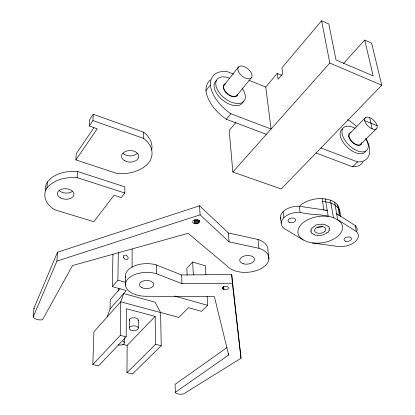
<?xml version="1.0" encoding="UTF-8"?>
<svg xmlns="http://www.w3.org/2000/svg" width="415" height="415" viewBox="0 0 415 415"><rect width="100%" height="100%" fill="white"/><g stroke="black" fill="none" stroke-linecap="round" stroke-linejoin="round"><path stroke-width="0.62" d="M132.074 267.177L132.131 249.078M129.641 327.17L129.677 319.099M126.17 336.819L126.388 308.708L155.143 316.401L155.568 344.289L126.964 372.66L132.458 373.957L161.233 345.726L160.579 312.568L155.127 302.182L123.67 293.55L120.718 301.804L120.309 335.33L92.825 364.567L98.495 365.911L126.17 336.819L120.309 335.33M126.964 372.66L127.151 345.389L155.143 316.401M124.334 342.65L124.376 337.743M125.48 285.312L125.558 276.592M47.403 181.983L46.911 188.145A30.99 19.593 3.1 0 0 54.573 209.751L93.832 221.703L114.073 195.257L121.273 197.561L124.811 193.006L124.874 186.88L77.481 171.447A30.788 19.593 3.2 0 0 47.403 181.983A30.824 19.64 3.2 0 0 45.422 190.568M107.08 317.05L110.079 308.848L126.331 290.547L112.315 286.677L117.912 280.192L118.322 252.636M112.315 286.677L112.947 254.11M110.079 308.848L110.271 299.786L120.034 288.643M92.825 364.567L93.909 331.772L120.718 301.804L160.579 312.568M143.554 132.167L143.595 138.397A32.526 21.87 1.3 0 1 148.798 162.727A32.562 21.922 1.2 0 1 117.248 173.584L75.898 159.905L97.245 128.8L89.292 126.03L92.97 120.578L93.225 114.296L143.554 132.167A32.339 21.912 1.3 0 1 151.683 149.924M89.292 126.03L89.567 119.753L93.225 114.296M46.911 188.145A30.959 19.547 3.1 0 1 77.154 177.625L77.481 171.447M75.898 159.905L76.241 153.685L93.873 127.815M258.006 239.445L258.924 248.289A21.834 12.652 -5 0 1 262.005 268.059A21.834 12.652 -5 0 1 228.058 266.84L188.12 233.308L72.584 265.512L42.522 319.747A6.842 3.626 2.9 0 1 33.599 317.496L33.247 316.811L56.907 261.108L57.493 252.216L199.579 205.804L228.385 232.976L258.006 239.445A21.673 12.72 -5 0 1 267.919 250.312L268.894 259.1M33.247 316.811L33.947 308.226L57.493 252.216M199.262 221.672L198.821 220.681L197.623 219.981A3.268 2.013 -3 0 0 193.167 220.873A3.268 2.013 -3 0 0 194.386 223.581C196.482 224.354 200.087 223.192 199.195 220.386M266.378 134.335L226.336 119.266A32.775 18.94 39.7 0 1 205.996 90.594L210.369 84.976A33.018 18.919 39.7 0 1 227.067 71.556L233.614 74.176M224.292 84.899L238.501 67.007M236.944 95.377L251.397 77.704A8.378 4.643 39.4 0 0 244.259 66.618A8.378 4.643 39.4 0 0 239.128 72.812A8.378 4.643 39.4 0 0 251.397 77.704M226.336 119.266L230.885 113.767L271.088 129.044L265.756 87.051L277.225 73.429L281.878 75.333M235.865 122.544L229.204 130.455L232.841 172.028L281.173 188.991L381.753 85.225L371.617 43.129L364.733 40.053L343.428 63.594M364.733 40.053L373.147 75.935L336.036 59.983L328.799 23.977L321.589 20.75L281.915 67.863L282.76 73.668L278.04 79.234L277.225 73.429M232.841 172.028L329.8 63.049L321.589 20.75M205.902 274.751L205.389 265.833L192.695 262.031L186.833 268.235L187.124 275.218M350.042 133.251L365.636 117.45M360.36 144.612L376.192 128.977A7.864 4.062 43.7 0 0 371.249 118.4A7.864 4.062 43.7 0 0 365.236 122.3A7.864 4.062 43.7 0 0 376.192 128.977M207.152 296.409L207.671 305.331L201.519 311.312L188.498 307.717L178.787 317.408L160.226 312.396M316.038 153.021L352.579 166.773L357.59 161.907A31.275 16.87 43.6 0 0 369.35 147.05A31.312 16.906 43.6 0 0 365.916 138.548M125.812 277.832A21.02 12.004 -0.8 0 1 134.211 266.02A21.02 12.004 -0.8 0 1 156.356 264.931L181.614 274.974L231.7 274.538L241.016 358.223L183.674 393.856L182.631 394.1A5.914 2.801 -2.1 0 1 175.338 392.398L175.068 384.347L227.026 347.568M175.301 392.305L228.665 355.038L228.577 353.772M56.907 261.108L200.082 214.84L229.09 241.872L258.924 248.289M228.665 355.038L214.394 296.637L147.6 296.258A21.175 11.931 -0.8 0 1 125.947 281.941A21.175 11.931 -0.8 0 1 156.507 273.703L181.941 283.673L232.384 283.212L241.016 358.223M346.712 126.181L349.544 126.305A16.252 8.679 43.9 0 1 355.048 128.297M312.448 242.967L318.02 243.211A22.472 13.316 -8.4 0 0 340.715 222.388C330.075 212.288 313.143 216.251 300.112 212.262A15.791 9.529 -7.6 0 0 283.974 217.595A15.791 9.529 -7.6 0 0 283.772 228.229L303.152 239.917L307.38 241.846L312.448 242.967L339.361 246.635A15.505 9.021 -9.1 0 0 355.266 241.592A15.505 9.021 -9.1 0 0 356.361 231.508L355.24 225.573L336.643 213.668L338.35 215.224M325.604 210.306L327.222 210.389L299.251 206.25A15.708 9.555 -7.6 0 0 280.768 219.021M340.715 216.625C339.833 211.448 339.631 205.28 334.64 202.188C330.138 199.418 324.831 198.557 319.612 198.603A22.135 13.441 -8.6 0 0 299.397 206.302M322.574 201.654C329.655 201.643 339.88 205.036 339.797 213.497M122.819 344.305L127.151 345.389M155.568 344.289L161.233 345.726M117.912 280.192L125.392 282.288M174.632 296.077L207.671 305.331M77.154 177.625L124.811 193.006M92.97 120.578L143.595 138.397M320.925 147.979L357.59 161.907M223.306 289.322L223.908 289.561A2.967 1.655 -3.9 0 0 227.975 288.809A2.967 1.655 -3.9 0 0 226.974 286.578C225.433 286.205 222.995 286.392 222.476 288.181L223.306 289.322L223.13 286.853M249.088 80.375L265.756 87.051M347.422 119.753L349.223 120.475A31.312 16.906 43.6 0 1 356.179 126.139M364.676 120.687L377.095 125.704M329.8 63.049L381.753 85.225M354.192 149.146L357.621 150.915A16.252 8.679 43.9 0 0 365.771 138.537M356.361 231.508L337.686 219.644L334.64 202.188M303.152 239.917L300.045 237.297A22.472 13.316 -8.4 0 1 302.001 223.654A22.472 13.316 -8.4 0 1 322.45 216.101L328.224 216.376L325.303 198.889M33.947 308.226L34.3 308.916M369.661 117.59L372.167 128.878M337.634 204.963L339.553 215.816M330.433 200.113L333.421 217.585M322.092 198.728L323.98 210.229M299.251 206.25L300.112 212.262M283.108 211.692L283.881 217.688M280.493 217.185L281.24 223.171M231.7 274.538L232.384 283.212M228.385 232.976L229.09 241.872M223.69 286.475L223.908 289.561M222.715 287.144L222.85 288.996M222.476 287.372L222.565 288.607M348.699 136.379L348.984 133.765A8.124 4.342 43.9 0 1 350.908 132.567M199.579 205.804L200.082 214.84M199.05 220.266L199.153 222.196M198.692 220.121L198.832 222.694M198.142 219.914L198.313 223.125M197.436 219.613L197.644 223.467M196.653 219.841L196.855 223.695M195.818 219.934L196.015 223.794M194.977 219.898L195.175 223.752M194.189 219.727L194.386 223.581M192.695 262.031L193.297 274.766M181.614 274.974L181.941 283.673M339.268 210L339.299 211.178M156.356 264.931L156.507 273.703M138.273 320.001L138.288 328.063M129.21 320.333A4.539 2.423 -0.5 0 1 134.076 317.74A4.539 2.423 -0.5 0 1 138.185 320.634M122.819 341.068A4.472 2.298 -0.1 0 1 123.597 344.071A4.472 2.298 -0.1 0 1 117.912 344.87M118.55 288.508A76.531 25.248 -74.4 0 1 118.078 291.029M354.145 149.193A16.252 8.679 43.9 0 1 342.577 135.508A16.252 8.679 43.9 0 1 346.665 126.233M230.885 113.767A32.982 18.872 39.7 0 1 210.369 84.976M243.226 101.385A17.259 9.919 39.3 0 1 223.13 100.461A17.259 9.919 39.3 0 1 216.402 80.505M205.996 90.594A32.816 18.986 39.7 0 1 210.384 79.95M242.075 88.094A17.3 9.908 39.3 0 1 235.601 103.356L231.746 102.344A17.3 9.908 39.3 0 1 215.784 84.463A17.3 9.908 39.3 0 1 229.521 78.222M137.458 153.223A8.58 5.794 0.7 0 1 123.042 153.296M361.73 142.916A8.124 4.342 43.9 0 1 356.392 144.897L354.685 144.021A8.124 4.342 43.9 0 1 348.678 136.4M237.868 94.48A8.648 4.954 39.3 0 1 227.394 93.946A8.648 4.954 39.3 0 1 225.023 83.846M365.714 151.076A16.216 8.694 43.9 0 1 347.288 147.206A16.216 8.694 43.9 0 1 342.525 128.889M363.135 161.907A31.094 16.942 43.6 0 1 352.579 166.773M72.443 191.388A8.264 5.271 3.7 0 1 59.407 190.744M322.429 226.471A5.686 3.398 -8.5 0 1 317.273 227.332M237.505 94.267A8.217 4.705 39.3 0 1 227.555 93.754A8.217 4.705 39.3 0 1 225.304 84.157M361.418 142.703A7.719 4.124 43.9 0 1 353.886 143.222A7.719 4.124 43.9 0 1 349.295 134.024M355.24 225.573A15.428 9.052 -9.2 0 1 357.206 230.517M326.994 232.623L326.174 233.604L324.328 234.174L323.648 234.911L321.957 234.9L320.883 235.533L319.441 235.232L317.74 235.658L316.956 235.118L315.047 235.201L314.612 234.517L313.102 234.169L313.055 233.655L311.841 233.474L311.094 232.499L311.535 231.726L310.534 231.082L311.385 230.294L310.809 229.651L311.956 228.732L311.753 228.037L313.911 226.798L314.155 226.18L315.021 226.056L315.54 225.278L317.293 224.66L318.518 224.816L319.483 224.199L320.956 224.505L322.688 224.074L323.472 224.624L325.412 224.546L325.842 225.246L327.357 225.62L327.419 226.118L328.618 226.32L329.349 227.306L328.893 228.079L329.749 228.577L329.002 229.531L329.562 230.175L329.427 230.517L328.395 231.082L328.597 231.829L328.213 232.25L326.994 232.623M324.789 231.456L323.773 232.198A5.711 3.387 -8.4 0 1 314.695 231.248A5.711 3.387 -8.4 0 1 321.267 226.445A5.711 3.387 -8.4 0 1 324.789 231.456M141.728 287.574A7.231 4.077 -0.8 0 0 153.685 285.359A7.231 4.077 -0.8 0 0 144.477 280.659A7.231 4.077 -0.8 0 0 141.728 287.574M130.673 330.029A4.57 2.407 -0.5 0 0 138.195 328.69A4.57 2.407 -0.5 0 0 132.312 325.941A4.57 2.407 -0.5 0 0 130.673 330.029M123.447 257.264A2.666 1.951 40.1 0 0 127.452 259.396A2.666 1.951 40.1 0 0 126.399 255.464A2.666 1.951 40.1 0 0 123.447 257.264M124.37 160.589A8.627 5.784 0.6 0 0 138.579 157.57A8.627 5.784 0.6 0 0 127.467 150.806A8.627 5.784 0.6 0 0 124.37 160.589M243.143 263.733A7.46 4.321 -5 0 0 254.577 259.608A7.46 4.321 -5 0 0 243.714 256.2A7.46 4.321 -5 0 0 243.143 263.733M60.424 197.877A8.305 5.255 3.6 0 0 73.829 195.097A8.305 5.255 3.6 0 0 62.634 188.955A8.305 5.255 3.6 0 0 60.424 197.877M289.654 222.466A3.854 2.334 -7.4 0 0 295.646 220.23A3.854 2.334 -7.4 0 0 290.173 218.373A3.854 2.334 -7.4 0 0 289.654 222.466M345.482 241.172A3.766 2.184 -9.3 0 0 351.443 239.05A3.766 2.184 -9.3 0 0 346.292 237.297A3.766 2.184 -9.3 0 0 345.482 241.172"/></g></svg>
